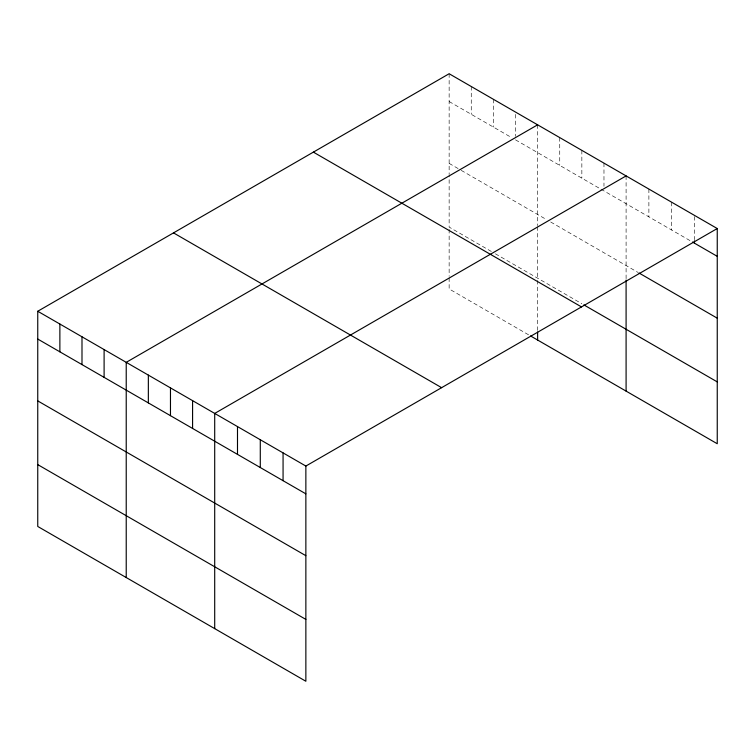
<?xml version="1.0" encoding="UTF-8"?>
<svg xmlns="http://www.w3.org/2000/svg" width="755" height="755" viewBox="0 0 755 755"><rect width="100%" height="100%" fill="white"/><g stroke="black" fill="none" stroke-linecap="round" stroke-linejoin="round"><path stroke-width="0.57" stroke-dasharray="3.77 2.83" d="M449.14 101.538L511.475 137.523M515.495 139.845L599.951 188.608M600.961 189.184L691.486 241.458M449.14 163.382L460.201 169.762M461.201 170.347L546.667 219.686M550.688 222.008L637.984 272.404M491.363 251.481L449.14 227.104L449.14 175.679M495.384 253.803L581.85 303.727M528.566 334.805L449.14 288.948L449.14 277.491M694.458 216.543L694.458 239.694M671.667 202.227L671.667 230.011M648.885 189.071L648.885 216.855M626.093 175.915L626.093 278.963M603.972 163.146L603.972 186.296M581.85 150.368L581.85 178.161M559.738 137.599L559.738 165.392M537.617 124.83L537.617 225.641M537.617 226.755L537.617 278.18M537.617 280.473L537.617 330.86M515.495 114.373L515.495 136.372M493.374 99.292L493.374 127.076M471.262 86.523L471.262 114.307M449.14 73.745L449.14 174.556M449.14 229.388L449.14 276.349"/><path stroke-width="1.13" d="M37.75 311.258L305.86 466.052L305.86 681.255L37.75 526.462L37.75 311.258L449.14 73.745L717.25 228.538L717.25 443.742L530.576 335.966M537.617 124.83L126.227 362.343L126.227 577.537M626.093 175.915L214.703 413.429L214.703 628.622M305.86 466.052L717.25 228.538M692.477 242.025L717.25 256.332M638.975 272.98L717.25 318.176M583.86 304.888L717.25 381.888M313.382 152.132L581.492 306.917M173.508 232.88L441.618 387.674M37.75 339.052L305.86 493.845M37.75 400.896L305.86 555.689M37.75 464.618L305.86 619.402M694.458 240.854L694.458 243.167M626.093 280.077L626.093 391.109M537.617 332.011L537.617 340.024M283.068 452.896L283.068 480.68M260.286 439.74L260.286 467.524M237.495 426.584L237.495 454.368M192.582 400.65L192.582 428.444M170.47 387.881L170.47 415.675M148.348 375.112L148.348 402.896M104.105 349.574L104.105 377.358M81.993 336.805L81.993 364.589M59.871 324.037L59.871 351.821"/></g></svg>
